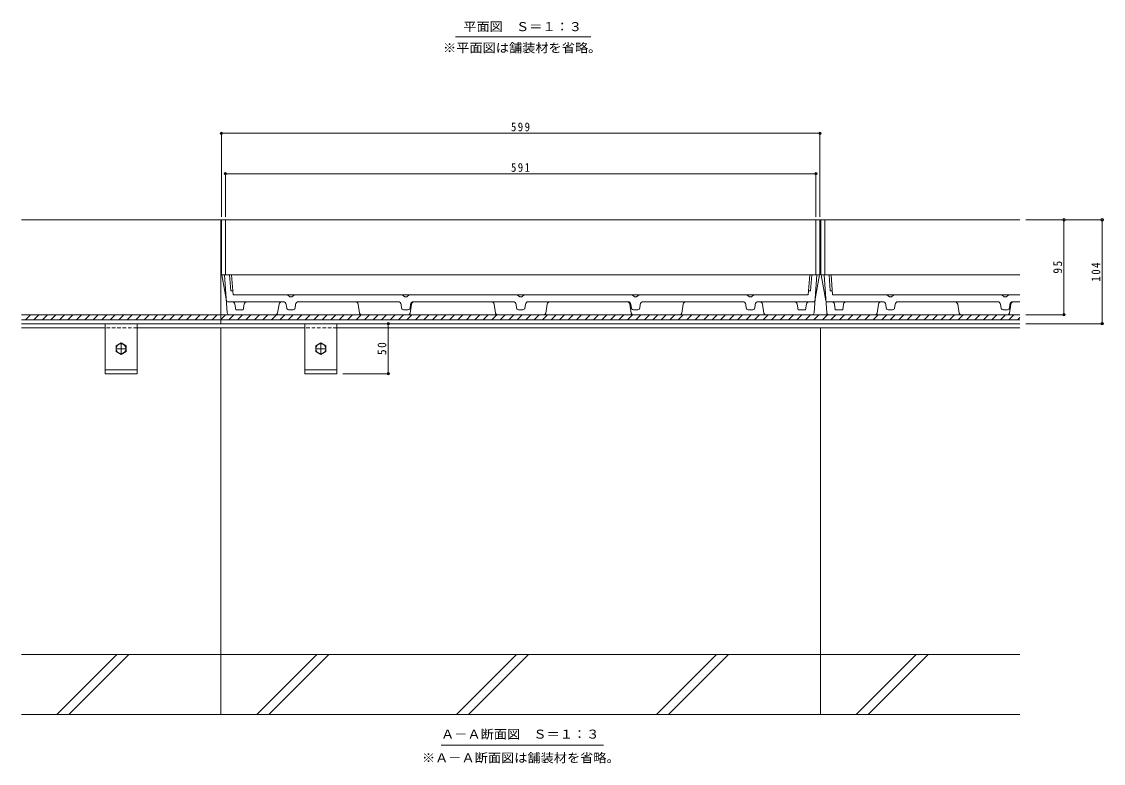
# Model space of a CAD drawing. Units: millimetres, scale not verified. Extents: x -1172 to 1153, y -824 to 816.
# Drawn here: x -1138 to -55, y -756 to -14 of the extents above; entities that cross this region are included whole.
import ezdxf
from ezdxf.enums import TextEntityAlignment as Align

# ---------------------------------------------------------------- set-up
doc = ezdxf.new("R2010")
doc.units = ezdxf.units.MM
doc.header["$LTSCALE"] = 3
doc.header["$PDMODE"] = 32
doc.header["$PDSIZE"] = 2.4
doc.linetypes.add('CHAIN1', pattern=[8, 5, -1, 1, -1])
doc.linetypes.add('DASHED1', pattern=[1.8, 1.2, -0.6])
for name, color, linetype, lineweight in [('4-1', 2, 'Continuous', 9), ('4-2', 3, 'Continuous', 9), ('4-4', 7, 'Continuous', 9), ('4-5', 7, 'Continuous', 9), ('4-8', 3, 'Continuous', 9), ('4-A', 2, 'Continuous', 9), ('4-F', 6, 'Continuous', 9)]:
    doc.layers.add(name, color=color, linetype=linetype, lineweight=lineweight)
doc.styles.add('ＭＳ ゴシック', font='')
doc.styles.get('ＭＳ ゴシック').set_extended_font_data('MS Gothic')

msp = doc.modelspace()

# ---------------------------------------------------------------- linework, layer by layer
at = {"layer": '4-1'}
for p, q in [((-938.706, -211.949), (-1138.206, -211.949)), ((-139.206, -211.949), (-938.706, -211.949)), ((-938.706, -315.949), (-938.706, -211.949)), ((-1134.333, -311.949), (-1129.333, -306.949)), ((-1125.848, -311.949), (-1120.848, -306.949)), ((-1117.363, -311.949), (-1112.363, -306.949)), ((-1108.878, -311.949), (-1103.878, -306.949)), ((-1100.392, -311.949), (-1095.392, -306.949)), ((-1091.907, -311.949), (-1086.907, -306.949)), ((-1083.422, -311.949), (-1078.422, -306.949)), ((-1074.936, -311.949), (-1069.936, -306.949)), ((-1066.451, -311.949), (-1061.451, -306.949)), ((-1057.966, -311.949), (-1052.966, -306.949)), ((-1049.481, -311.949), (-1044.481, -306.949)), ((-1040.995, -311.949), (-1035.995, -306.949)), ((-1032.51, -311.949), (-1027.51, -306.949)), ((-1024.025, -311.949), (-1019.025, -306.949)), ((-1015.54, -311.949), (-1010.539, -306.949)), ((-1007.054, -311.949), (-1002.054, -306.949)), ((-998.569, -311.949), (-993.569, -306.949)), ((-990.084, -311.949), (-985.084, -306.949)), ((-981.598, -311.949), (-976.598, -306.949)), ((-973.113, -311.949), (-968.113, -306.949)), ((-964.628, -311.949), (-959.628, -306.949)), ((-956.143, -311.949), (-951.142, -306.949)), ((-947.657, -311.949), (-942.657, -306.949)), ((-939.172, -311.949), (-934.172, -306.949)), ((-930.687, -311.949), (-925.687, -306.949)), ((-922.201, -311.949), (-917.201, -306.949)), ((-913.716, -311.949), (-908.716, -306.949)), ((-905.231, -311.949), (-900.231, -306.949)), ((-896.746, -311.949), (-891.745, -306.949)), ((-888.26, -311.949), (-883.26, -306.949)), ((-879.775, -311.949), (-874.775, -306.949)), ((-871.29, -311.949), (-866.29, -306.949)), ((-862.804, -311.949), (-857.804, -306.949)), ((-854.319, -311.949), (-849.319, -306.949)), ((-845.834, -311.949), (-840.834, -306.949)), ((-837.349, -311.949), (-832.349, -306.949)), ((-828.863, -311.949), (-823.863, -306.949)), ((-820.378, -311.949), (-815.378, -306.949)), ((-811.893, -311.949), (-806.893, -306.949)), ((-803.407, -311.949), (-798.407, -306.949)), ((-794.922, -311.949), (-789.922, -306.949)), ((-786.437, -311.949), (-781.437, -306.949)), ((-777.952, -311.949), (-772.952, -306.949)), ((-769.466, -311.949), (-764.466, -306.949)), ((-760.981, -311.949), (-755.981, -306.949)), ((-752.496, -311.949), (-747.496, -306.949)), ((-744.01, -311.949), (-739.01, -306.949)), ((-735.525, -311.949), (-730.525, -306.949)), ((-727.04, -311.949), (-722.04, -306.949)), ((-718.555, -311.949), (-713.555, -306.949)), ((-710.069, -311.949), (-705.069, -306.949)), ((-701.584, -311.949), (-696.584, -306.949)), ((-693.099, -311.949), (-688.099, -306.949)), ((-684.614, -311.949), (-679.613, -306.949)), ((-676.128, -311.949), (-671.128, -306.949)), ((-667.643, -311.949), (-662.643, -306.949)), ((-659.158, -311.949), (-654.158, -306.949)), ((-650.672, -311.949), (-645.672, -306.949)), ((-642.187, -311.949), (-637.187, -306.949)), ((-633.702, -311.949), (-628.702, -306.949)), ((-625.217, -311.949), (-620.216, -306.949)), ((-616.731, -311.949), (-611.731, -306.949)), ((-608.246, -311.949), (-603.246, -306.949)), ((-599.761, -311.949), (-594.761, -306.949)), ((-591.275, -311.949), (-586.275, -306.949)), ((-582.79, -311.949), (-577.79, -306.949)), ((-574.305, -311.949), (-569.305, -306.949)), ((-565.82, -311.949), (-560.82, -306.949)), ((-557.334, -311.949), (-552.334, -306.949)), ((-548.849, -311.949), (-543.849, -306.949)), ((-540.364, -311.949), (-535.364, -306.949)), ((-531.878, -311.949), (-526.878, -306.949)), ((-523.393, -311.949), (-518.393, -306.949)), ((-514.908, -311.949), (-509.908, -306.949)), ((-506.423, -311.949), (-501.423, -306.949)), ((-497.937, -311.949), (-492.937, -306.949)), ((-489.452, -311.949), (-484.452, -306.949)), ((-480.967, -311.949), (-475.967, -306.949)), ((-472.481, -311.949), (-467.481, -306.949)), ((-463.996, -311.949), (-458.996, -306.949)), ((-455.511, -311.949), (-450.511, -306.949)), ((-447.026, -311.949), (-442.026, -306.949)), ((-438.54, -311.949), (-433.54, -306.949)), ((-430.055, -311.949), (-425.055, -306.949)), ((-421.57, -311.949), (-416.57, -306.949)), ((-413.085, -311.949), (-408.084, -306.949)), ((-404.599, -311.949), (-399.599, -306.949)), ((-396.114, -311.949), (-391.114, -306.949)), ((-387.629, -311.949), (-382.629, -306.949)), ((-379.143, -311.949), (-374.143, -306.949)), ((-370.658, -311.949), (-365.658, -306.949)), ((-362.173, -311.949), (-357.173, -306.949)), ((-353.688, -311.949), (-348.687, -306.949)), ((-345.202, -311.949), (-340.202, -306.949)), ((-336.717, -311.949), (-331.717, -306.949)), ((-328.232, -311.949), (-323.232, -306.949)), ((-319.746, -311.949), (-314.746, -306.949)), ((-311.261, -311.949), (-306.261, -306.949)), ((-302.776, -311.949), (-297.776, -306.949)), ((-294.291, -311.949), (-289.291, -306.949)), ((-285.805, -311.949), (-280.805, -306.949)), ((-277.32, -311.949), (-272.32, -306.949)), ((-268.835, -311.949), (-263.835, -306.949)), ((-260.349, -311.949), (-255.349, -306.949)), ((-251.864, -311.949), (-246.864, -306.949)), ((-243.379, -311.949), (-238.379, -306.949)), ((-234.894, -311.949), (-229.894, -306.949)), ((-226.408, -311.949), (-221.408, -306.949)), ((-217.923, -311.949), (-212.923, -306.949)), ((-209.438, -311.949), (-204.438, -306.949)), ((-200.952, -311.949), (-195.952, -306.949)), ((-192.467, -311.949), (-187.467, -306.949)), ((-183.982, -311.949), (-178.982, -306.949)), ((-175.497, -311.949), (-170.497, -306.949)), ((-167.011, -311.949), (-162.011, -306.949)), ((-158.526, -311.949), (-153.526, -306.949)), ((-150.041, -311.949), (-145.041, -306.949)), ((-141.556, -311.949), (-139.206, -309.599))]:
    msp.add_line(p, q, dxfattribs=at)
for points in [[(-139.206, -306.949), (-938.706, -306.949), (-1138.206, -306.949)], [(-139.206, -311.949), (-938.706, -311.949), (-1138.206, -311.949)], [(-139.206, -315.949), (-938.706, -315.949), (-1138.206, -315.949)]]:
    msp.add_lwpolyline(points, dxfattribs=at)
at = {"layer": '4-2'}
for p, q in [((-339.206, -211.949), (-938.206, -211.949)), ((-938.206, -266.949), (-938.206, -211.949)), ((-934.206, -266.949), (-934.206, -211.949)), ((-343.206, -266.949), (-343.206, -211.949)), ((-339.206, -266.949), (-339.206, -211.949)), ((-338.206, -266.949), (-338.206, -211.949)), ((-139.206, -211.949), (-338.206, -211.949)), ((-334.206, -266.949), (-334.206, -211.949)), ((-938.206, -266.949), (-638.706, -266.949)), ((-933.279, -293.121), (-937.856, -266.949)), ((-932.338, -305.092), (-935.063, -266.949)), ((-928.907, -282.949), (-930.05, -266.949)), ((-926.616, -286.949), (-928.045, -266.949)), ((-339.206, -266.949), (-638.706, -266.949)), ((-350.795, -286.949), (-349.366, -266.949)), ((-348.504, -282.949), (-347.361, -266.949)), ((-345.073, -305.092), (-342.348, -266.949)), ((-344.132, -293.121), (-339.555, -266.949)), ((-338.206, -266.949), (-139.206, -266.949)), ((-333.279, -293.121), (-337.856, -266.949)), ((-332.338, -305.092), (-335.063, -266.949)), ((-328.907, -282.949), (-330.05, -266.949)), ((-326.616, -286.949), (-328.045, -266.949)), ((-928.907, -282.949), (-926.902, -282.949)), ((-926.616, -286.949), (-847.066, -286.949)), ((-869.705, -288.949), (-872.206, -286.949)), ((-869.705, -288.949), (-867.705, -288.949)), ((-865.206, -286.949), (-867.705, -288.949)), ((-847.066, -286.949), (-638.706, -286.949)), ((-754.706, -288.949), (-757.206, -286.949)), ((-754.706, -288.949), (-752.705, -288.949)), ((-750.206, -286.949), (-752.705, -288.949)), ((-639.705, -288.949), (-642.206, -286.949)), ((-639.705, -288.949), (-638.706, -288.949)), ((-430.345, -286.949), (-638.706, -286.949)), ((-637.706, -288.949), (-638.706, -288.949)), ((-637.706, -288.949), (-635.206, -286.949)), ((-527.205, -286.949), (-524.706, -288.949)), ((-522.706, -288.949), (-524.706, -288.949)), ((-522.706, -288.949), (-520.205, -286.949)), ((-350.795, -286.949), (-430.345, -286.949)), ((-412.206, -286.949), (-409.706, -288.949)), ((-407.706, -288.949), (-409.706, -288.949)), ((-407.706, -288.949), (-405.206, -286.949)), ((-348.504, -282.949), (-350.509, -282.949)), ((-328.907, -282.949), (-326.902, -282.949)), ((-326.616, -286.949), (-247.066, -286.949)), ((-269.705, -288.949), (-272.206, -286.949)), ((-269.705, -288.949), (-267.706, -288.949)), ((-265.206, -286.949), (-267.706, -288.949)), ((-247.066, -286.949), (-139.206, -286.949)), ((-154.706, -288.949), (-157.206, -286.949)), ((-154.706, -288.949), (-152.705, -288.949)), ((-150.206, -286.949), (-152.705, -288.949)), ((-932.294, -293.949), (-877.632, -293.949)), ((-924.743, -296.493), (-923.903, -301.949)), ((-923.903, -301.949), (-916.365, -301.949)), ((-915.526, -296.493), (-916.365, -301.949)), ((-881.945, -305.253), (-880.597, -296.493)), ((-876.354, -293.949), (-877.632, -293.949)), ((-872.925, -300.197), (-873.377, -296.577)), ((-866.471, -301.949), (-870.94, -301.949)), ((-864.034, -296.577), (-864.487, -300.197)), ((-861.057, -293.949), (-845.577, -293.949)), ((-762.632, -293.949), (-845.577, -293.949)), ((-799.966, -305.253), (-801.314, -296.493)), ((-761.354, -293.949), (-762.632, -293.949)), ((-757.924, -300.197), (-758.377, -296.577)), ((-751.471, -301.949), (-755.94, -301.949)), ((-749.034, -296.577), (-749.486, -300.197)), ((-749.445, -305.253), (-748.097, -296.493)), ((-746.057, -293.949), (-647.632, -293.949)), ((-663.966, -305.253), (-665.314, -296.493)), ((-646.354, -293.949), (-647.632, -293.949)), ((-642.925, -300.197), (-643.377, -296.577)), ((-638.706, -301.949), (-640.94, -301.949)), ((-638.706, -301.949), (-636.471, -301.949)), ((-634.487, -300.197), (-634.034, -296.577)), ((-631.057, -293.949), (-629.779, -293.949)), ((-531.354, -293.949), (-629.779, -293.949)), ((-613.445, -305.253), (-612.097, -296.493)), ((-527.967, -305.253), (-529.314, -296.493)), ((-528.377, -296.577), (-527.925, -300.197)), ((-525.94, -301.949), (-521.471, -301.949)), ((-519.487, -300.197), (-519.034, -296.577)), ((-516.057, -293.949), (-514.779, -293.949)), ((-514.779, -293.949), (-431.834, -293.949)), ((-477.445, -305.253), (-476.097, -296.493)), ((-416.354, -293.949), (-431.834, -293.949)), ((-413.377, -296.577), (-412.925, -300.197)), ((-410.94, -301.949), (-406.471, -301.949)), ((-404.487, -300.197), (-404.034, -296.577)), ((-401.057, -293.949), (-399.779, -293.949)), ((-345.117, -293.949), (-399.779, -293.949)), ((-395.466, -305.253), (-396.814, -296.493)), ((-361.886, -296.493), (-361.046, -301.949)), ((-353.508, -301.949), (-361.046, -301.949)), ((-352.668, -296.493), (-353.508, -301.949)), ((-332.294, -293.949), (-277.632, -293.949)), ((-324.743, -296.493), (-323.903, -301.949)), ((-323.903, -301.949), (-316.365, -301.949)), ((-315.526, -296.493), (-316.365, -301.949)), ((-281.945, -305.253), (-280.597, -296.493)), ((-276.354, -293.949), (-277.632, -293.949)), ((-272.925, -300.197), (-273.377, -296.577)), ((-266.471, -301.949), (-270.94, -301.949)), ((-264.034, -296.577), (-264.487, -300.197)), ((-261.057, -293.949), (-245.578, -293.949)), ((-162.632, -293.949), (-245.578, -293.949)), ((-199.966, -305.253), (-201.314, -296.493)), ((-161.354, -293.949), (-162.632, -293.949)), ((-157.925, -300.197), (-158.377, -296.577)), ((-151.471, -301.949), (-155.94, -301.949)), ((-149.034, -296.577), (-149.486, -300.197)), ((-149.445, -305.253), (-148.097, -296.493)), ((-146.057, -293.949), (-139.206, -293.949)), ((-930.343, -306.949), (-883.921, -306.949)), ((-751.421, -306.949), (-797.99, -306.949)), ((-638.706, -306.949), (-661.99, -306.949)), ((-638.706, -306.949), (-615.422, -306.949)), ((-525.99, -306.949), (-479.421, -306.949)), ((-347.068, -306.949), (-393.49, -306.949)), ((-330.343, -306.949), (-283.921, -306.949)), ((-151.421, -306.949), (-197.99, -306.949))]:
    msp.add_line(p, q, dxfattribs=at)
for centre, radius, start, end in [((-932.294, -292.949), 1, 189.91953, 270), ((-927.708, -296.949), 3, 8.74626, 90), ((-912.56, -296.949), 3, 90, 171.25374), ((-877.632, -296.949), 3, 90, 171.25383), ((-876.354, -296.949), 3, 7.12485, 90), ((-870.94, -299.949), 2, 187.12465, 270), ((-866.471, -299.949), 2, 270, 352.87511), ((-861.057, -296.949), 3, 90, 172.87503), ((-804.279, -296.949), 3, 8.74615, 90), ((-761.354, -296.949), 3, 7.12485, 90), ((-755.94, -299.949), 2, 187.12465, 270), ((-751.471, -299.949), 2, 270, 352.87511), ((-746.057, -296.949), 3, 90, 172.87503), ((-745.132, -296.949), 3, 90, 171.25385), ((-668.279, -296.949), 3, 8.74615, 90), ((-646.354, -296.949), 3, 7.12485, 90), ((-640.94, -299.949), 2, 187.12465, 270), ((-636.471, -299.949), 2, 270, 352.87535), ((-631.057, -296.949), 3, 90, 172.87515), ((-609.132, -296.949), 3, 90, 171.25385), ((-532.279, -296.949), 3, 8.74615, 90), ((-531.354, -296.949), 3, 7.12497, 90), ((-525.94, -299.949), 2, 187.12489, 270), ((-521.471, -299.949), 2, 270, 352.87535), ((-516.057, -296.949), 3, 90, 172.87515), ((-473.132, -296.949), 3, 90, 171.25385), ((-416.354, -296.949), 3, 7.12497, 90), ((-410.94, -299.949), 2, 187.12489, 270), ((-406.471, -299.949), 2, 270, 352.87535), ((-401.057, -296.949), 3, 90, 172.87515), ((-399.779, -296.949), 3, 8.74617, 90), ((-364.851, -296.949), 3, 8.74626, 90), ((-349.703, -296.949), 3, 90, 171.25374), ((-345.117, -292.949), 1, 270, 350.08047), ((-332.294, -292.949), 1, 189.91953, 270), ((-327.708, -296.949), 3, 8.74626, 90), ((-312.56, -296.949), 3, 90, 171.25374), ((-277.632, -296.949), 3, 90, 171.25383), ((-276.354, -296.949), 3, 7.12485, 90), ((-270.94, -299.949), 2, 187.12465, 270), ((-266.471, -299.949), 2, 270, 352.87511), ((-261.057, -296.949), 3, 90, 172.87503), ((-204.279, -296.949), 3, 8.74615, 90), ((-161.354, -296.949), 3, 7.12485, 90), ((-155.94, -299.949), 2, 187.12465, 270), ((-151.471, -299.949), 2, 270, 352.87511), ((-146.057, -296.949), 3, 90, 172.87503), ((-145.132, -296.949), 3, 90, 171.25385), ((-930.343, -304.949), 2, 184.08559, 270), ((-883.921, -304.949), 2, 270, 351.25389), ((-797.99, -304.949), 2, 188.74606, 270), ((-751.421, -304.949), 2, 270, 351.25394), ((-661.99, -304.949), 2, 188.74606, 270), ((-615.422, -304.949), 2, 270, 351.25394), ((-525.99, -304.949), 2, 188.74606, 270), ((-479.421, -304.949), 2, 270, 351.25394), ((-393.49, -304.949), 2, 188.74611, 270), ((-347.068, -304.949), 2, 270, 355.91441), ((-330.343, -304.949), 2, 184.08559, 270), ((-283.921, -304.949), 2, 270, 351.25389), ((-197.99, -304.949), 2, 188.74606, 270), ((-151.421, -304.949), 2, 270, 351.25394)]:
    msp.add_arc(centre, radius, start, end, dxfattribs=at)
at = {"layer": '4-4'}
for p, q in [((-938.206, -124.326), (-938.206, -208.949)), ((-938.206, -125.226), (-339.206, -125.226)), ((-339.206, -124.326), (-339.206, -208.949)), ((-934.206, -164.91), (-934.206, -208.949)), ((-934.206, -165.81), (-343.206, -165.81)), ((-343.206, -164.91), (-343.206, -208.949)), ((-55.793, -211.949), (-133.206, -211.949)), ((-94.927, -211.949), (-94.927, -306.949)), ((-56.693, -211.949), (-56.693, -315.949)), ((-94.027, -306.949), (-133.206, -306.949)), ((-771.281, -315.949), (-771.281, -365.949)), ((-55.793, -315.949), (-133.206, -315.949)), ((-770.381, -365.949), (-816.706, -365.949))]:
    msp.add_line(p, q, dxfattribs=at)
for p in [(-938.206, -125.226), (-339.206, -125.226), (-934.206, -165.81), (-343.206, -165.81), (-94.927, -211.949), (-56.693, -211.949), (-94.927, -306.949), (-771.281, -315.949), (-56.693, -315.949), (-771.281, -365.949)]:
    msp.add_point(p, dxfattribs=at)
at = {"layer": '4-5'}
for p, q in [((-703.837, -28.622), (-568.448, -28.622)), ((-718.171, -737.827), (-555.917, -737.827))]:
    msp.add_line(p, q, dxfattribs=at)
at = {"layer": '4-8'}
for p, q in [((-1054.706, -315.949), (-1054.706, -365.949)), ((-1022.706, -315.949), (-1022.706, -365.949)), ((-854.706, -315.949), (-854.706, -365.949)), ((-822.706, -315.949), (-822.706, -365.949)), ((-1022.706, -361.949), (-1054.706, -361.949)), ((-1022.706, -365.949), (-1054.706, -365.949)), ((-822.706, -361.949), (-854.706, -361.949)), ((-822.706, -365.949), (-854.706, -365.949))]:
    msp.add_line(p, q, dxfattribs=at)
at = {"layer": '4-8', "linetype": 'DASHED1'}
for p, q in [((-1022.706, -319.949), (-1054.706, -319.949)), ((-822.706, -319.949), (-854.706, -319.949))]:
    msp.add_line(p, q, dxfattribs=at)
at = {"layer": '4-8', "linetype": 'CHAIN1'}
for p, q in [((-1038.706, -335.177), (-1038.706, -346.724)), ((-838.706, -335.177), (-838.706, -346.724)), ((-1043.706, -340.95), (-1033.706, -340.95)), ((-843.706, -340.95), (-833.706, -340.95))]:
    msp.add_line(p, q, dxfattribs=at)
at = {"layer": '4-A'}
for points in [[(-1043.706, -338.064), (-1043.706, -343.837), (-1038.706, -346.724), (-1033.706, -343.837), (-1033.706, -338.064), (-1038.706, -335.177)], [(-843.706, -338.064), (-843.706, -343.837), (-838.706, -346.724), (-833.706, -343.837), (-833.706, -338.064), (-838.706, -335.177)]]:
    msp.add_lwpolyline(points, close=True, dxfattribs=at)
for centre in [(-1038.706, -340.95), (-838.706, -340.95)]:
    msp.add_circle(centre, 5, dxfattribs=at)
at = {"layer": '4-F'}
for p, q in [((-1054.706, -319.949), (-1138.206, -319.949)), ((-854.706, -319.949), (-1022.706, -319.949)), ((-938.706, -319.949), (-938.706, -706.989)), ((-139.206, -319.949), (-822.706, -319.949)), ((-338.706, -319.949), (-338.706, -706.989)), ((-139.206, -646.989), (-1138.206, -646.989)), ((-1102.864, -706.989), (-1042.864, -646.989)), ((-1090.843, -706.989), (-1030.843, -646.989)), ((-902.864, -706.989), (-842.864, -646.989)), ((-890.843, -706.989), (-830.843, -646.989)), ((-702.864, -706.989), (-642.864, -646.989)), ((-690.843, -706.989), (-630.843, -646.989)), ((-502.864, -706.989), (-442.864, -646.989)), ((-490.843, -706.989), (-430.843, -646.989)), ((-242.864, -646.989), (-302.864, -706.989)), ((-230.843, -646.989), (-290.843, -706.989)), ((-139.206, -706.989), (-1138.206, -706.989))]:
    msp.add_line(p, q, dxfattribs=at)

# ---------------------------------------------------------------- texts
at = {"layer": '4-4', "color": 2, "char_height": 8.798, "attachment_point": 7, "style": 'ＭＳ ゴシック'}
for s, insert in [('\\T1.27;\\W0.9;599', (-648.456, -123.426)), ('\\T1.27;\\W0.9;591', (-648.456, -164.01))]:
    msp.add_mtext(s, dxfattribs=dict(at, insert=insert))
at = {"layer": '4-4', "color": 2, "char_height": 8.798, "attachment_point": 7, "rotation": 90, "style": 'ＭＳ ゴシック'}
for s, insert in [('\\T1.27;\\W0.95;95', (-96.727, -265.824)), ('\\T1.27;\\W0.9;104', (-58.493, -273.699)), ('\\T1.27;\\W0.95;50', (-773.081, -347.324))]:
    msp.add_mtext(s, dxfattribs=dict(at, insert=insert))
at = {"layer": '4-5', "color": 2, "style": 'ＭＳ ゴシック', "width": 1.1}
for s, p in [('平面図\u3000Ｓ＝１：３', (-696.166, -25.711)), ('※平面図は舗装材を省略。', (-716.416, -46.927)), ('Ａ－Ａ断面図\u3000Ｓ＝１：３', (-718.378, -733.87)), ('※Ａ－Ａ断面図は舗装材を省略。', (-737.544, -757.549))]:
    msp.add_text(s, height=8.798, dxfattribs=at).set_placement(p, align=Align.BOTTOM_LEFT)

doc.saveas('drawing.dxf')
